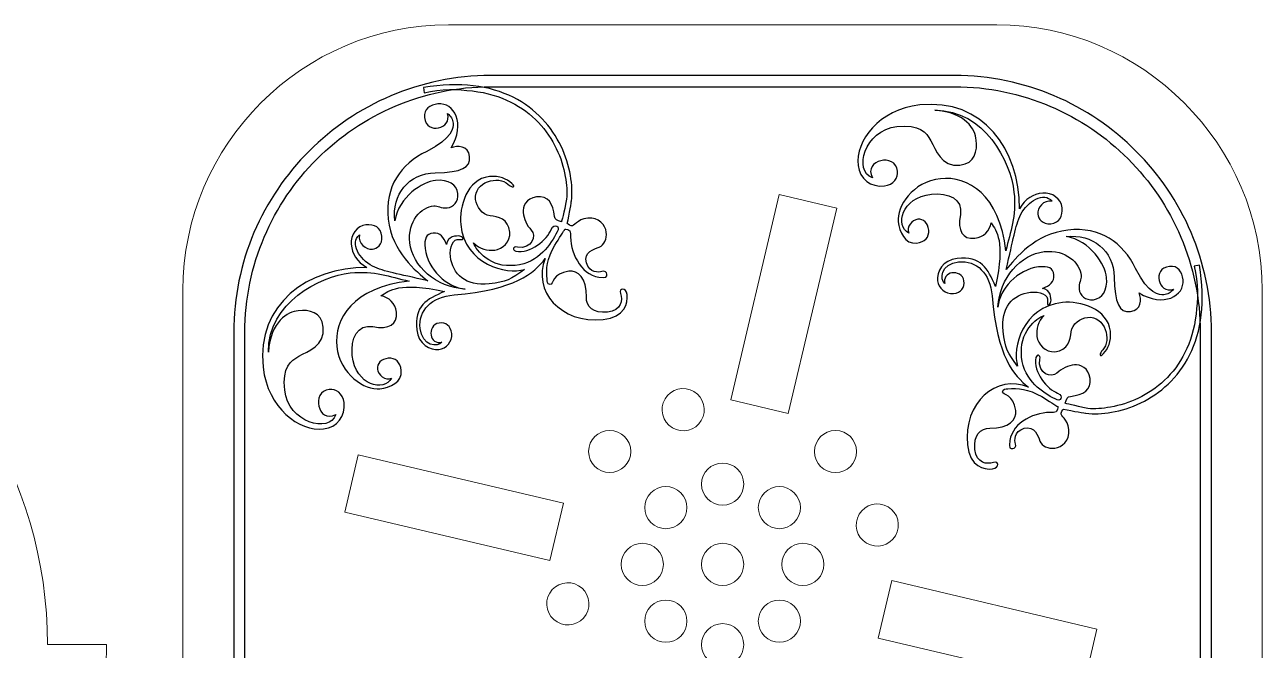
# Model space of a CAD drawing. Header units: centimetres. Extents: x -68 to 56, y -15 to 83.
# Drawn here: x 9.97 to 15.84, y -4.58 to -1.61 of the extents above; entities that cross this region are included whole.
import ezdxf

# ---------------------------------------------------------------- set-up
doc = ezdxf.new("R2010")
doc.units = ezdxf.units.CM
doc.header["$MEASUREMENT"] = 0
doc.layers.add('Layer 1', color=7, linetype='Continuous')

msp = doc.modelspace()

# ---------------------------------------------------------------- linework, layer by layer
at = {"layer": 'Layer 1', "color": 20, "lineweight": 20}
for centre in [(13.81897, -3.6384), (13.28349, -4.17352), (13.66434, -4.17352)]:
    msp.add_ellipse(centre, major_axis=(0, 0.1), ratio=1, dxfattribs=at)
at = {"layer": 'Layer 1', "color": 250, "lineweight": 20}
for points, knots in [([(10.72425, -5.47352), (10.72425, -6.16523), (11.29178, -6.73276), (11.98349, -6.73276), (11.98349, -6.73276), (11.98349, -6.73276), (14.58349, -6.73276), (14.58349, -6.73276), (14.58349, -6.73276), (15.2752, -6.73276), (15.84273, -6.16523), (15.84273, -5.47352), (15.84273, -5.47352), (15.84273, -5.47352), (15.84273, -2.87352), (15.84273, -2.87352), (15.84273, -2.87352), (15.84273, -2.18181), (15.2752, -1.61428), (14.58349, -1.61428), (14.58349, -1.61428), (14.58349, -1.61428), (11.98349, -1.61428), (11.98349, -1.61428), (11.98349, -1.61428), (11.29178, -1.61428), (10.72425, -2.18181), (10.72425, -2.87352), (10.72425, -2.87352), (10.72425, -2.87352), (10.72425, -5.47352), (10.72425, -5.47352)], [0, 0, 0, 0, 0.1111111, 0.1111111, 0.1111111, 0.1111111, 0.2222222, 0.2222222, 0.2222222, 0.2222222, 0.3333333, 0.3333333, 0.3333333, 0.3333333, 0.4444444, 0.4444444, 0.4444444, 0.4444444, 0.5555556, 0.5555556, 0.5555556, 0.5555556, 0.6666667, 0.6666667, 0.6666667, 0.6666667, 0.7777778, 0.7777778, 0.7777778, 0.7777778, 1, 1, 1, 1]), ([(5.98097, -4.55359), (5.98097, -4.55359), (5.70097, -4.55359), (5.70097, -4.55359), (5.70097, -4.55359), (5.70097, -4.17873), (5.78948, -3.82453), (5.94673, -3.51077), (5.94673, -3.51077), (5.94673, -3.51077), (6.1972, -3.63606), (6.1972, -3.63606), (6.1972, -3.63606), (6.5339, -2.96423), (7.22885, -2.50306), (8.0315, -2.50306), (8.0315, -2.50306), (8.0315, -2.50306), (8.0315, -2.22306), (8.0315, -2.22306), (8.0315, -2.22306), (8.40636, -2.22306), (8.76056, -2.31157), (9.07432, -2.46882), (9.07432, -2.46882), (9.07432, -2.46882), (8.94903, -2.71929), (8.94903, -2.71929), (8.94903, -2.71929), (9.62086, -3.05599), (10.08203, -3.75094), (10.08203, -4.55359), (10.08203, -4.55359), (10.08203, -4.55359), (10.36203, -4.55359), (10.36203, -4.55359), (10.36203, -4.55359), (10.36203, -4.92844), (10.27352, -5.28265), (10.11627, -5.59641), (10.11627, -5.59641), (10.11627, -5.59641), (9.8658, -5.47112), (9.8658, -5.47112), (9.8658, -5.47112), (9.5291, -6.14295), (8.83415, -6.60412), (8.0315, -6.60412), (8.0315, -6.60412), (8.0315, -6.60412), (8.0315, -6.88412), (8.0315, -6.88412), (8.0315, -6.88412), (7.65665, -6.88412), (7.30244, -6.79561), (6.98868, -6.63836), (6.98868, -6.63836), (6.98868, -6.63836), (7.11397, -6.38789), (7.11397, -6.38789), (7.11397, -6.38789), (6.44214, -6.05119), (5.98097, -5.35624), (5.98097, -4.55359)], [0, 0, 0, 0, 0.0588235, 0.0588235, 0.0588235, 0.0588235, 0.1176471, 0.1176471, 0.1176471, 0.1176471, 0.1764706, 0.1764706, 0.1764706, 0.1764706, 0.2352941, 0.2352941, 0.2352941, 0.2352941, 0.2941176, 0.2941176, 0.2941176, 0.2941176, 0.3529412, 0.3529412, 0.3529412, 0.3529412, 0.4117647, 0.4117647, 0.4117647, 0.4117647, 0.4705882, 0.4705882, 0.4705882, 0.4705882, 0.5294118, 0.5294118, 0.5294118, 0.5294118, 0.5882353, 0.5882353, 0.5882353, 0.5882353, 0.6470588, 0.6470588, 0.6470588, 0.6470588, 0.7058824, 0.7058824, 0.7058824, 0.7058824, 0.7647059, 0.7647059, 0.7647059, 0.7647059, 0.8235294, 0.8235294, 0.8235294, 0.8235294, 0.8823529, 0.8823529, 0.8823529, 0.8823529, 1, 1, 1, 1])]:
    msp.add_open_spline(points, degree=3, knots=knots, dxfattribs=at)
at = {"layer": 'Layer 1', "color": 155}
for points, knots in [([(12.18318, -1.85526), (12.18318, -1.85526), (14.3838, -1.85526), (14.3838, -1.85526), (14.3838, -1.85526), (14.71875, -1.85526), (15.02325, -1.99228), (15.24399, -2.21302), (15.24399, -2.21302), (15.46473, -2.43376), (15.60175, -2.73826), (15.60175, -3.07321), (15.60175, -3.07321), (15.60175, -3.07321), (15.60175, -5.27383), (15.60175, -5.27383), (15.60175, -5.27383), (15.60175, -5.60878), (15.46473, -5.91328), (15.24399, -6.13402), (15.24399, -6.13402), (15.02325, -6.35476), (14.71875, -6.49178), (14.3838, -6.49178), (14.3838, -6.49178), (14.3838, -6.49178), (12.18318, -6.49178), (12.18318, -6.49178), (12.18318, -6.49178), (11.84823, -6.49178), (11.54373, -6.35476), (11.32299, -6.13402), (11.32299, -6.13402), (11.10225, -5.91328), (10.96523, -5.60878), (10.96523, -5.27383), (10.96523, -5.27383), (10.96523, -5.27383), (10.96523, -3.07321), (10.96523, -3.07321), (10.96523, -3.07321), (10.96523, -2.73826), (11.10225, -2.43376), (11.32299, -2.21302), (11.32299, -2.21302), (11.54373, -1.99228), (11.84823, -1.85526), (12.18318, -1.85526)], [0, 0, 0, 0, 0.0769231, 0.0769231, 0.0769231, 0.0769231, 0.1538462, 0.1538462, 0.1538462, 0.1538462, 0.2307692, 0.2307692, 0.2307692, 0.2307692, 0.3076923, 0.3076923, 0.3076923, 0.3076923, 0.3846154, 0.3846154, 0.3846154, 0.3846154, 0.4615385, 0.4615385, 0.4615385, 0.4615385, 0.5384615, 0.5384615, 0.5384615, 0.5384615, 0.6153846, 0.6153846, 0.6153846, 0.6153846, 0.6923077, 0.6923077, 0.6923077, 0.6923077, 0.7692308, 0.7692308, 0.7692308, 0.7692308, 0.8461538, 0.8461538, 0.8461538, 0.8461538, 1, 1, 1, 1]), ([(14.3838, -1.90818), (14.3838, -1.90818), (12.18318, -1.90818), (12.18318, -1.90818), (12.18318, -1.90818), (11.86282, -1.90818), (11.57156, -2.03925), (11.36039, -2.25042), (11.36039, -2.25042), (11.14922, -2.46159), (11.01815, -2.75285), (11.01815, -3.07321), (11.01815, -3.07321), (11.01815, -3.07321), (11.01815, -5.27383), (11.01815, -5.27383), (11.01815, -5.27383), (11.01815, -5.59419), (11.14922, -5.88545), (11.36039, -6.09662), (11.36039, -6.09662), (11.57156, -6.30779), (11.86282, -6.43886), (12.18318, -6.43886), (12.18318, -6.43886), (12.18318, -6.43886), (14.3838, -6.43886), (14.3838, -6.43886), (14.3838, -6.43886), (14.70416, -6.43886), (14.99542, -6.30779), (15.20659, -6.09662), (15.20659, -6.09662), (15.41776, -5.88545), (15.54883, -5.59419), (15.54883, -5.27383), (15.54883, -5.27383), (15.54883, -5.27383), (15.54883, -3.07321), (15.54883, -3.07321), (15.54883, -3.07321), (15.54883, -2.75285), (15.41776, -2.46159), (15.20659, -2.25042), (15.20659, -2.25042), (14.99542, -2.03925), (14.70416, -1.90818), (14.3838, -1.90818)], [0, 0, 0, 0, 0.0769231, 0.0769231, 0.0769231, 0.0769231, 0.1538462, 0.1538462, 0.1538462, 0.1538462, 0.2307692, 0.2307692, 0.2307692, 0.2307692, 0.3076923, 0.3076923, 0.3076923, 0.3076923, 0.3846154, 0.3846154, 0.3846154, 0.3846154, 0.4615385, 0.4615385, 0.4615385, 0.4615385, 0.5384615, 0.5384615, 0.5384615, 0.5384615, 0.6153846, 0.6153846, 0.6153846, 0.6153846, 0.6923077, 0.6923077, 0.6923077, 0.6923077, 0.7692308, 0.7692308, 0.7692308, 0.7692308, 0.8461538, 0.8461538, 0.8461538, 0.8461538, 1, 1, 1, 1]), ([(12.54385, -2.44191), (12.54802, -2.406), (12.54447, -2.37519), (12.53733, -2.33354), (12.53733, -2.33354), (12.52244, -2.24664), (12.48178, -2.15333), (12.41024, -2.07777), (12.41024, -2.07777), (12.3387, -2.0022), (12.23611, -1.94431), (12.09729, -1.92821), (12.09729, -1.92821), (12.02985, -1.92039), (11.94885, -1.91615), (11.86872, -1.93699), (11.86872, -1.93699), (11.86872, -1.93699), (11.86452, -1.91237), (11.86452, -1.91237), (11.86452, -1.91237), (11.95211, -1.89736), (12.03045, -1.8953), (12.10012, -1.90338), (12.10012, -1.90338), (12.24545, -1.92024), (12.35308, -1.9811), (12.42832, -2.06057), (12.42832, -2.06057), (12.50357, -2.14005), (12.54632, -2.23809), (12.56196, -2.32935), (12.56196, -2.32935), (12.5695, -2.37337), (12.57091, -2.41207), (12.56648, -2.45023), (12.56648, -2.45023), (12.56648, -2.45023), (12.55757, -2.5128), (12.54662, -2.55615), (12.54662, -2.55615), (12.54662, -2.55615), (12.5523, -2.5641), (12.56605, -2.56851), (12.56605, -2.56851), (12.57983, -2.57305), (12.59157, -2.53679), (12.64404, -2.53106), (12.64404, -2.53106), (12.6965, -2.52538), (12.72859, -2.56542), (12.73212, -2.59755), (12.73212, -2.59755), (12.73561, -2.62976), (12.72307, -2.65893), (12.6988, -2.66872), (12.6988, -2.66872), (12.67454, -2.67861), (12.62405, -2.69135), (12.63804, -2.74285), (12.63804, -2.74285), (12.65213, -2.79442), (12.69732, -2.78841), (12.71134, -2.78434), (12.71134, -2.78434), (12.72541, -2.78045), (12.73335, -2.78691), (12.7345, -2.79754), (12.7345, -2.79754), (12.73566, -2.8083), (12.73418, -2.817), (12.69617, -2.81134), (12.69617, -2.81134), (12.60889, -2.79866), (12.5573, -2.68776), (12.56277, -2.60501), (12.56277, -2.60501), (12.56448, -2.5798), (12.53516, -2.58398), (12.53516, -2.58395), (12.53516, -2.58395), (12.5322, -2.59027), (12.50724, -2.62693), (12.48794, -2.66026), (12.48794, -2.66026), (12.4507, -2.72482), (12.44588, -2.77283), (12.45112, -2.82108), (12.45112, -2.82108), (12.45228, -2.83179), (12.4488, -2.84428), (12.4659, -2.84602), (12.4659, -2.84602), (12.47984, -2.84746), (12.47689, -2.79184), (12.55439, -2.78332), (12.55439, -2.78332), (12.59614, -2.77878), (12.64009, -2.81343), (12.63764, -2.90581), (12.63764, -2.90581), (12.63651, -2.95058), (12.67156, -2.98428), (12.73827, -2.97692), (12.73827, -2.97692), (12.80509, -2.96966), (12.81038, -2.91847), (12.79998, -2.88939), (12.79998, -2.88939), (12.7896, -2.86035), (12.82707, -2.86114), (12.83057, -2.89329), (12.83057, -2.89329), (12.83506, -2.93464), (12.8217, -3.00046), (12.71674, -3.01185), (12.71674, -3.01185), (12.51619, -3.03364), (12.37915, -2.87479), (12.44285, -2.72303), (12.44285, -2.72303), (12.38709, -2.79333), (12.30233, -2.87031), (12.01039, -2.89549), (12.01039, -2.89549), (11.90277, -2.90477), (11.83985, -2.96959), (11.84904, -3.05418), (11.84904, -3.05418), (11.85823, -3.13884), (11.93373, -3.14518), (11.95153, -3.12028), (11.95153, -3.12028), (11.92701, -3.12776), (11.90323, -3.10861), (11.90076, -3.08594), (11.90076, -3.08594), (11.8983, -3.06332), (11.90817, -3.03215), (11.93917, -3.02869), (11.93917, -3.02869), (11.97016, -3.02534), (11.99477, -3.04078), (11.99892, -3.07893), (11.99892, -3.07893), (12.00305, -3.11707), (11.97291, -3.15055), (11.93834, -3.1543), (11.93834, -3.1543), (11.89698, -3.15877), (11.84037, -3.12992), (11.83288, -3.06077), (11.83288, -3.06077), (11.82068, -2.94869), (11.87972, -2.91454), (11.96526, -2.87988), (11.96526, -2.87988), (11.74878, -2.83098), (11.70299, -2.87584), (11.66332, -2.8994), (11.66332, -2.8994), (11.70026, -2.90625), (11.73237, -2.93537), (11.7369, -2.97709), (11.7369, -2.97709), (11.74338, -3.03672), (11.70123, -3.05947), (11.62494, -3.04593), (11.62494, -3.04593), (11.5513, -3.03296), (11.51868, -3.1008), (11.52764, -3.18322), (11.52764, -3.18322), (11.54305, -3.32516), (11.67859, -3.3586), (11.71292, -3.28976), (11.71292, -3.28976), (11.68336, -3.30625), (11.64967, -3.27374), (11.64682, -3.24744), (11.64682, -3.24744), (11.644, -3.22123), (11.66455, -3.19973), (11.69794, -3.19605), (11.69794, -3.19605), (11.73133, -3.19246), (11.75539, -3.21401), (11.75966, -3.25332), (11.75966, -3.25332), (11.76575, -3.30934), (11.70528, -3.33591), (11.65879, -3.3409), (11.65879, -3.3409), (11.58723, -3.34862), (11.46855, -3.27232), (11.45423, -3.14047), (11.45423, -3.14047), (11.44019, -3.01109), (11.53044, -2.85896), (11.79695, -2.83002), (11.79695, -2.83002), (11.70064, -2.80968), (11.63754, -2.77864), (11.51767, -2.79156), (11.51767, -2.79156), (11.3745, -2.80708), (11.12751, -2.93175), (11.12953, -3.16671), (11.12953, -3.16671), (11.14061, -3.01891), (11.22097, -2.97584), (11.27105, -2.97036), (11.27105, -2.97036), (11.32233, -2.9648), (11.38203, -2.97584), (11.38987, -3.04794), (11.38987, -3.04794), (11.39978, -3.13916), (11.31529, -3.16109), (11.2745, -3.18534), (11.2745, -3.18534), (11.23373, -3.20968), (11.19512, -3.23746), (11.20694, -3.34654), (11.20694, -3.34654), (11.22377, -3.50142), (11.41953, -3.55404), (11.44944, -3.46316), (11.44944, -3.46316), (11.36398, -3.50803), (11.33076, -3.35304), (11.41837, -3.34347), (11.41837, -3.34347), (11.44878, -3.34018), (11.48368, -3.36171), (11.48855, -3.40642), (11.48855, -3.40642), (11.49546, -3.47022), (11.45607, -3.52397), (11.39168, -3.53094), (11.39168, -3.53094), (11.27601, -3.54354), (11.12594, -3.43382), (11.1047, -3.23815), (11.1047, -3.23815), (11.07217, -2.93874), (11.3157, -2.76479), (11.59688, -2.76543), (11.59688, -2.76543), (11.54821, -2.73937), (11.527, -2.69951), (11.5222, -2.65534), (11.5222, -2.65534), (11.51741, -2.61122), (11.55129, -2.56778), (11.59183, -2.56329), (11.59183, -2.56329), (11.63238, -2.55891), (11.6632, -2.57612), (11.6676, -2.61664), (11.6676, -2.61664), (11.672, -2.65715), (11.64392, -2.67659), (11.62305, -2.67875), (11.62305, -2.67875), (11.59264, -2.68206), (11.5532, -2.65199), (11.56145, -2.61126), (11.56145, -2.61126), (11.51306, -2.64906), (11.56337, -2.72881), (11.62267, -2.75845), (11.62267, -2.75845), (11.682, -2.78817), (11.74043, -2.79279), (11.88556, -2.82944), (11.88556, -2.82944), (11.83181, -2.78458), (11.71501, -2.6924), (11.69812, -2.53671), (11.69812, -2.53671), (11.68121, -2.38107), (11.75659, -2.27518), (11.88033, -2.21466), (11.88033, -2.21466), (12.00408, -2.15417), (12.00738, -2.10142), (12.00525, -2.08166), (12.00525, -2.08166), (12.00313, -2.06201), (11.99619, -2.04835), (11.97851, -2.03569), (11.97851, -2.03569), (12.00245, -2.10892), (11.8792, -2.13761), (11.8702, -2.05468), (11.8702, -2.05468), (11.86573, -2.01355), (11.89619, -1.99397), (11.93375, -1.98991), (11.93375, -1.98991), (12.01041, -1.98155), (12.06659, -2.0831), (11.99621, -2.19843), (11.99621, -2.19843), (12.02487, -2.1845), (12.07823, -2.1872), (12.08391, -2.23958), (12.08391, -2.23958), (12.08963, -2.29208), (12.04734, -2.31365), (11.92093, -2.31641), (11.92093, -2.31641), (11.79457, -2.31927), (11.71485, -2.41844), (11.72857, -2.54484), (11.72857, -2.54484), (11.74846, -2.42807), (11.86164, -2.35907), (11.92242, -2.35248), (11.92242, -2.35248), (11.98327, -2.34587), (12.02371, -2.37411), (12.02814, -2.41457), (12.02814, -2.41457), (12.03254, -2.45511), (12.00744, -2.47956), (11.97762, -2.48279), (11.97762, -2.48279), (11.94783, -2.48601), (11.93287, -2.47081), (11.91379, -2.47287), (11.91379, -2.47287), (11.85457, -2.4793), (11.78875, -2.5436), (11.80024, -2.64926), (11.80024, -2.64926), (11.812, -2.75753), (11.92538, -2.86082), (12.06289, -2.86808), (12.06289, -2.86808), (11.97842, -2.86053), (11.88397, -2.77601), (11.87301, -2.67513), (11.87301, -2.67513), (11.86782, -2.62747), (11.87757, -2.60591), (11.91096, -2.60222), (11.91096, -2.60222), (11.94436, -2.59865), (11.96005, -2.62107), (11.9748, -2.65684), (11.9748, -2.65684), (11.97769, -2.61671), (12.02327, -2.6143), (12.03675, -2.61633), (12.03675, -2.61633), (12.05026, -2.61847), (12.06571, -2.63854), (12.03488, -2.63222), (12.03488, -2.63222), (12.00401, -2.62595), (11.98831, -2.66998), (11.99293, -2.71281), (11.99293, -2.71281), (12.00218, -2.79784), (12.06597, -2.85575), (12.17727, -2.84361), (12.17727, -2.84361), (12.25596, -2.83506), (12.28223, -2.82134), (12.34354, -2.77486), (12.34354, -2.77486), (12.2574, -2.80001), (12.06238, -2.75226), (12.04169, -2.5615), (12.04169, -2.5615), (12.03275, -2.47924), (12.07137, -2.34604), (12.17746, -2.33439), (12.17746, -2.33439), (12.22755, -2.32895), (12.25957, -2.34613), (12.28348, -2.36635), (12.28348, -2.36635), (12.30745, -2.3867), (12.28344, -2.38814), (12.26586, -2.37068), (12.26586, -2.37068), (12.22215, -2.32741), (12.10285, -2.35844), (12.11202, -2.44288), (12.11202, -2.44288), (12.11567, -2.47626), (12.14285, -2.5156), (12.18071, -2.51983), (12.18071, -2.51983), (12.21859, -2.52421), (12.26797, -2.53455), (12.27482, -2.59772), (12.27482, -2.59772), (12.27976, -2.64305), (12.2378, -2.67898), (12.20323, -2.68274), (12.20323, -2.68274), (12.16866, -2.68646), (12.13184, -2.68088), (12.10293, -2.64776), (12.10293, -2.64776), (12.11564, -2.6874), (12.18118, -2.76846), (12.3004, -2.75539), (12.3004, -2.75539), (12.41503, -2.74298), (12.4687, -2.6547), (12.49906, -2.59627), (12.49906, -2.59627), (12.50708, -2.58095), (12.50497, -2.57281), (12.49743, -2.56989), (12.49743, -2.56989), (12.4899, -2.56713), (12.47785, -2.56729), (12.47129, -2.58483), (12.47129, -2.58483), (12.45387, -2.63177), (12.37066, -2.70243), (12.30269, -2.68759), (12.30269, -2.68759), (12.28413, -2.68357), (12.28938, -2.66496), (12.31027, -2.66866), (12.31027, -2.66866), (12.38136, -2.68146), (12.40061, -2.61271), (12.37634, -2.5879), (12.37634, -2.5879), (12.35598, -2.5672), (12.34031, -2.53394), (12.33717, -2.50528), (12.33717, -2.50528), (12.33429, -2.47867), (12.35101, -2.4363), (12.40149, -2.43074), (12.40149, -2.43074), (12.45674, -2.42478), (12.47955, -2.46086), (12.48643, -2.52406), (12.48643, -2.52406), (12.48787, -2.53722), (12.4983, -2.54457), (12.51922, -2.54832), (12.51922, -2.54832), (12.51922, -2.54832), (12.53138, -2.50481), (12.54385, -2.44191)], [0, 0, 0, 0, 0.0086957, 0.0086957, 0.0086957, 0.0086957, 0.0173913, 0.0173913, 0.0173913, 0.0173913, 0.026087, 0.026087, 0.026087, 0.026087, 0.0347826, 0.0347826, 0.0347826, 0.0347826, 0.0434783, 0.0434783, 0.0434783, 0.0434783, 0.0521739, 0.0521739, 0.0521739, 0.0521739, 0.0608696, 0.0608696, 0.0608696, 0.0608696, 0.0695652, 0.0695652, 0.0695652, 0.0695652, 0.0782609, 0.0782609, 0.0782609, 0.0782609, 0.0869565, 0.0869565, 0.0869565, 0.0869565, 0.0956522, 0.0956522, 0.0956522, 0.0956522, 0.1043478, 0.1043478, 0.1043478, 0.1043478, 0.1130435, 0.1130435, 0.1130435, 0.1130435, 0.1217391, 0.1217391, 0.1217391, 0.1217391, 0.1304348, 0.1304348, 0.1304348, 0.1304348, 0.1391304, 0.1391304, 0.1391304, 0.1391304, 0.1478261, 0.1478261, 0.1478261, 0.1478261, 0.1565217, 0.1565217, 0.1565217, 0.1565217, 0.1652174, 0.1652174, 0.1652174, 0.1652174, 0.173913, 0.173913, 0.173913, 0.173913, 0.1826087, 0.1826087, 0.1826087, 0.1826087, 0.1913043, 0.1913043, 0.1913043, 0.1913043, 0.2, 0.2, 0.2, 0.2, 0.2086957, 0.2086957, 0.2086957, 0.2086957, 0.2173913, 0.2173913, 0.2173913, 0.2173913, 0.226087, 0.226087, 0.226087, 0.226087, 0.2347826, 0.2347826, 0.2347826, 0.2347826, 0.2434783, 0.2434783, 0.2434783, 0.2434783, 0.2521739, 0.2521739, 0.2521739, 0.2521739, 0.2608696, 0.2608696, 0.2608696, 0.2608696, 0.2695652, 0.2695652, 0.2695652, 0.2695652, 0.2782609, 0.2782609, 0.2782609, 0.2782609, 0.2869565, 0.2869565, 0.2869565, 0.2869565, 0.2956522, 0.2956522, 0.2956522, 0.2956522, 0.3043478, 0.3043478, 0.3043478, 0.3043478, 0.3130435, 0.3130435, 0.3130435, 0.3130435, 0.3217391, 0.3217391, 0.3217391, 0.3217391, 0.3304348, 0.3304348, 0.3304348, 0.3304348, 0.3391304, 0.3391304, 0.3391304, 0.3391304, 0.3478261, 0.3478261, 0.3478261, 0.3478261, 0.3565217, 0.3565217, 0.3565217, 0.3565217, 0.3652174, 0.3652174, 0.3652174, 0.3652174, 0.373913, 0.373913, 0.373913, 0.373913, 0.3826087, 0.3826087, 0.3826087, 0.3826087, 0.3913043, 0.3913043, 0.3913043, 0.3913043, 0.4, 0.4, 0.4, 0.4, 0.4086957, 0.4086957, 0.4086957, 0.4086957, 0.4173913, 0.4173913, 0.4173913, 0.4173913, 0.426087, 0.426087, 0.426087, 0.426087, 0.4347826, 0.4347826, 0.4347826, 0.4347826, 0.4434783, 0.4434783, 0.4434783, 0.4434783, 0.4521739, 0.4521739, 0.4521739, 0.4521739, 0.4608696, 0.4608696, 0.4608696, 0.4608696, 0.4695652, 0.4695652, 0.4695652, 0.4695652, 0.4782609, 0.4782609, 0.4782609, 0.4782609, 0.4869565, 0.4869565, 0.4869565, 0.4869565, 0.4956522, 0.4956522, 0.4956522, 0.4956522, 0.5043478, 0.5043478, 0.5043478, 0.5043478, 0.5130435, 0.5130435, 0.5130435, 0.5130435, 0.5217391, 0.5217391, 0.5217391, 0.5217391, 0.5304348, 0.5304348, 0.5304348, 0.5304348, 0.5391304, 0.5391304, 0.5391304, 0.5391304, 0.5478261, 0.5478261, 0.5478261, 0.5478261, 0.5565217, 0.5565217, 0.5565217, 0.5565217, 0.5652174, 0.5652174, 0.5652174, 0.5652174, 0.573913, 0.573913, 0.573913, 0.573913, 0.5826087, 0.5826087, 0.5826087, 0.5826087, 0.5913043, 0.5913043, 0.5913043, 0.5913043, 0.6, 0.6, 0.6, 0.6, 0.6086957, 0.6086957, 0.6086957, 0.6086957, 0.6173913, 0.6173913, 0.6173913, 0.6173913, 0.626087, 0.626087, 0.626087, 0.626087, 0.6347826, 0.6347826, 0.6347826, 0.6347826, 0.6434783, 0.6434783, 0.6434783, 0.6434783, 0.6521739, 0.6521739, 0.6521739, 0.6521739, 0.6608696, 0.6608696, 0.6608696, 0.6608696, 0.6695652, 0.6695652, 0.6695652, 0.6695652, 0.6782609, 0.6782609, 0.6782609, 0.6782609, 0.6869565, 0.6869565, 0.6869565, 0.6869565, 0.6956522, 0.6956522, 0.6956522, 0.6956522, 0.7043478, 0.7043478, 0.7043478, 0.7043478, 0.7130435, 0.7130435, 0.7130435, 0.7130435, 0.7217391, 0.7217391, 0.7217391, 0.7217391, 0.7304348, 0.7304348, 0.7304348, 0.7304348, 0.7391304, 0.7391304, 0.7391304, 0.7391304, 0.7478261, 0.7478261, 0.7478261, 0.7478261, 0.7565217, 0.7565217, 0.7565217, 0.7565217, 0.7652174, 0.7652174, 0.7652174, 0.7652174, 0.773913, 0.773913, 0.773913, 0.773913, 0.7826087, 0.7826087, 0.7826087, 0.7826087, 0.7913043, 0.7913043, 0.7913043, 0.7913043, 0.8, 0.8, 0.8, 0.8, 0.8086957, 0.8086957, 0.8086957, 0.8086957, 0.8173913, 0.8173913, 0.8173913, 0.8173913, 0.826087, 0.826087, 0.826087, 0.826087, 0.8347826, 0.8347826, 0.8347826, 0.8347826, 0.8434783, 0.8434783, 0.8434783, 0.8434783, 0.8521739, 0.8521739, 0.8521739, 0.8521739, 0.8608696, 0.8608696, 0.8608696, 0.8608696, 0.8695652, 0.8695652, 0.8695652, 0.8695652, 0.8782609, 0.8782609, 0.8782609, 0.8782609, 0.8869565, 0.8869565, 0.8869565, 0.8869565, 0.8956522, 0.8956522, 0.8956522, 0.8956522, 0.9043478, 0.9043478, 0.9043478, 0.9043478, 0.9130435, 0.9130435, 0.9130435, 0.9130435, 0.9217391, 0.9217391, 0.9217391, 0.9217391, 0.9304348, 0.9304348, 0.9304348, 0.9304348, 0.9391304, 0.9391304, 0.9391304, 0.9391304, 0.9478261, 0.9478261, 0.9478261, 0.9478261, 0.9565217, 0.9565217, 0.9565217, 0.9565217, 0.9652174, 0.9652174, 0.9652174, 0.9652174, 0.973913, 0.973913, 0.973913, 0.973913, 0.9826087, 0.9826087, 0.9826087, 0.9826087, 1, 1, 1, 1]), ([(15.0151, -3.43388), (15.05101, -3.43805), (15.08182, -3.4345), (15.12347, -3.42736), (15.12347, -3.42736), (15.21037, -3.41247), (15.30368, -3.37181), (15.37924, -3.30027), (15.37924, -3.30027), (15.45481, -3.22873), (15.5127, -3.12614), (15.5288, -2.98732), (15.5288, -2.98732), (15.53662, -2.91988), (15.54086, -2.83888), (15.52002, -2.75875), (15.52002, -2.75875), (15.52002, -2.75875), (15.54464, -2.75455), (15.54464, -2.75455), (15.54464, -2.75455), (15.55965, -2.84214), (15.56171, -2.92048), (15.55363, -2.99015), (15.55363, -2.99015), (15.53677, -3.13548), (15.47591, -3.24311), (15.39644, -3.31835), (15.39644, -3.31835), (15.31696, -3.3936), (15.21892, -3.43635), (15.12766, -3.45199), (15.12766, -3.45199), (15.08364, -3.45953), (15.04494, -3.46094), (15.00678, -3.45651), (15.00678, -3.45651), (15.00678, -3.45651), (14.94421, -3.4476), (14.90086, -3.43665), (14.90086, -3.43665), (14.90086, -3.43665), (14.89291, -3.44233), (14.8885, -3.45608), (14.8885, -3.45608), (14.88396, -3.46986), (14.92022, -3.4816), (14.92595, -3.53407), (14.92595, -3.53407), (14.93163, -3.58653), (14.89159, -3.61862), (14.85946, -3.62215), (14.85946, -3.62215), (14.82725, -3.62564), (14.79808, -3.6131), (14.78829, -3.58883), (14.78829, -3.58883), (14.7784, -3.56457), (14.76566, -3.51408), (14.71416, -3.52807), (14.71416, -3.52807), (14.66259, -3.54216), (14.6686, -3.58735), (14.67267, -3.60137), (14.67267, -3.60137), (14.67656, -3.61544), (14.6701, -3.62338), (14.65947, -3.62453), (14.65947, -3.62453), (14.64871, -3.62569), (14.64001, -3.62421), (14.64567, -3.5862), (14.64567, -3.5862), (14.65835, -3.49892), (14.76925, -3.44733), (14.852, -3.4528), (14.852, -3.4528), (14.87721, -3.45451), (14.87303, -3.42519), (14.87306, -3.42519), (14.87306, -3.42519), (14.86674, -3.42223), (14.83008, -3.39727), (14.79675, -3.37797), (14.79675, -3.37797), (14.73219, -3.34073), (14.68418, -3.33591), (14.63593, -3.34115), (14.63593, -3.34115), (14.62522, -3.34231), (14.61273, -3.33883), (14.61099, -3.35593), (14.61099, -3.35593), (14.60955, -3.36987), (14.66517, -3.36692), (14.67369, -3.44442), (14.67369, -3.44442), (14.67823, -3.48617), (14.64358, -3.53012), (14.5512, -3.52767), (14.5512, -3.52767), (14.50643, -3.52654), (14.47273, -3.56159), (14.48009, -3.6283), (14.48009, -3.6283), (14.48735, -3.69512), (14.53854, -3.70041), (14.56762, -3.69001), (14.56762, -3.69001), (14.59666, -3.67963), (14.59587, -3.7171), (14.56372, -3.7206), (14.56372, -3.7206), (14.52237, -3.72509), (14.45655, -3.71173), (14.44516, -3.60677), (14.44516, -3.60677), (14.42337, -3.40622), (14.58222, -3.26918), (14.73398, -3.33288), (14.73398, -3.33288), (14.66368, -3.27712), (14.5867, -3.19236), (14.56152, -2.90042), (14.56152, -2.90042), (14.55224, -2.7928), (14.48742, -2.72988), (14.40283, -2.73907), (14.40283, -2.73907), (14.31817, -2.74826), (14.31183, -2.82376), (14.33673, -2.84156), (14.33673, -2.84156), (14.32925, -2.81704), (14.3484, -2.79326), (14.37107, -2.79079), (14.37107, -2.79079), (14.39369, -2.78833), (14.42486, -2.7982), (14.42832, -2.8292), (14.42832, -2.8292), (14.43167, -2.86019), (14.41623, -2.8848), (14.37808, -2.88895), (14.37808, -2.88895), (14.33994, -2.89308), (14.30646, -2.86294), (14.30271, -2.82837), (14.30271, -2.82837), (14.29824, -2.78701), (14.32709, -2.7304), (14.39624, -2.72291), (14.39624, -2.72291), (14.50832, -2.71071), (14.54247, -2.76975), (14.57713, -2.85529), (14.57713, -2.85529), (14.62603, -2.63881), (14.58117, -2.59302), (14.55761, -2.55335), (14.55761, -2.55335), (14.55076, -2.59029), (14.52164, -2.6224), (14.47992, -2.62693), (14.47992, -2.62693), (14.42029, -2.63341), (14.39754, -2.59126), (14.41108, -2.51497), (14.41108, -2.51497), (14.42405, -2.44133), (14.35621, -2.40871), (14.27379, -2.41767), (14.27379, -2.41767), (14.13185, -2.43308), (14.09841, -2.56862), (14.16725, -2.60295), (14.16725, -2.60295), (14.15076, -2.57339), (14.18327, -2.5397), (14.20957, -2.53685), (14.20957, -2.53685), (14.23578, -2.53403), (14.25728, -2.55458), (14.26096, -2.58797), (14.26096, -2.58797), (14.26455, -2.62136), (14.243, -2.64542), (14.20369, -2.64969), (14.20369, -2.64969), (14.14767, -2.65578), (14.1211, -2.59531), (14.11611, -2.54882), (14.11611, -2.54882), (14.10839, -2.47726), (14.18469, -2.35858), (14.31654, -2.34426), (14.31654, -2.34426), (14.44592, -2.33022), (14.59805, -2.42047), (14.62699, -2.68698), (14.62699, -2.68698), (14.64733, -2.59067), (14.67837, -2.52757), (14.66545, -2.4077), (14.66545, -2.4077), (14.64993, -2.26453), (14.52526, -2.01754), (14.2903, -2.01956), (14.2903, -2.01956), (14.4381, -2.03064), (14.48117, -2.111), (14.48665, -2.16108), (14.48665, -2.16108), (14.49221, -2.21236), (14.48117, -2.27206), (14.40907, -2.2799), (14.40907, -2.2799), (14.31785, -2.28981), (14.29592, -2.20532), (14.27167, -2.16453), (14.27167, -2.16453), (14.24733, -2.12376), (14.21955, -2.08515), (14.11047, -2.09697), (14.11047, -2.09697), (13.95559, -2.1138), (13.90297, -2.30956), (13.99385, -2.33947), (13.99385, -2.33947), (13.94898, -2.25401), (14.10397, -2.22079), (14.11354, -2.3084), (14.11354, -2.3084), (14.11683, -2.33881), (14.0953, -2.37371), (14.05059, -2.37858), (14.05059, -2.37858), (13.98679, -2.38549), (13.93304, -2.3461), (13.92607, -2.28171), (13.92607, -2.28171), (13.91347, -2.16604), (14.02319, -2.01597), (14.21886, -1.99473), (14.21886, -1.99473), (14.51827, -1.9622), (14.69222, -2.20573), (14.69158, -2.48691), (14.69158, -2.48691), (14.71764, -2.43824), (14.7575, -2.41703), (14.80167, -2.41223), (14.80167, -2.41223), (14.84579, -2.40744), (14.88923, -2.44132), (14.89372, -2.48186), (14.89372, -2.48186), (14.8981, -2.52241), (14.88089, -2.55323), (14.84037, -2.55763), (14.84037, -2.55763), (14.79986, -2.56203), (14.78042, -2.53395), (14.77826, -2.51308), (14.77826, -2.51308), (14.77495, -2.48267), (14.80502, -2.44323), (14.84575, -2.45148), (14.84575, -2.45148), (14.80795, -2.40309), (14.7282, -2.4534), (14.69856, -2.5127), (14.69856, -2.5127), (14.66884, -2.57203), (14.66422, -2.63046), (14.62757, -2.77559), (14.62757, -2.77559), (14.67243, -2.72184), (14.76461, -2.60504), (14.9203, -2.58815), (14.9203, -2.58815), (15.07594, -2.57124), (15.18183, -2.64662), (15.24235, -2.77036), (15.24235, -2.77036), (15.30284, -2.89411), (15.35559, -2.89741), (15.37535, -2.89528), (15.37535, -2.89528), (15.395, -2.89316), (15.40866, -2.88622), (15.42132, -2.86854), (15.42132, -2.86854), (15.34809, -2.89248), (15.3194, -2.76923), (15.40233, -2.76023), (15.40233, -2.76023), (15.44346, -2.75576), (15.46304, -2.78622), (15.4671, -2.82378), (15.4671, -2.82378), (15.47546, -2.90044), (15.37391, -2.95662), (15.25858, -2.88624), (15.25858, -2.88624), (15.27251, -2.9149), (15.26981, -2.96826), (15.21743, -2.97394), (15.21743, -2.97394), (15.16493, -2.97966), (15.14336, -2.93737), (15.1406, -2.81096), (15.1406, -2.81096), (15.13774, -2.6846), (15.03857, -2.60488), (14.91217, -2.6186), (14.91217, -2.6186), (15.02894, -2.63849), (15.09794, -2.75167), (15.10453, -2.81245), (15.10453, -2.81245), (15.11114, -2.8733), (15.0829, -2.91374), (15.04244, -2.91817), (15.04244, -2.91817), (15.0019, -2.92257), (14.97745, -2.89747), (14.97422, -2.86765), (14.97422, -2.86765), (14.971, -2.83786), (14.9862, -2.8229), (14.98414, -2.80382), (14.98414, -2.80382), (14.97771, -2.7446), (14.91341, -2.67878), (14.80775, -2.69027), (14.80775, -2.69027), (14.69948, -2.70203), (14.59619, -2.81541), (14.58893, -2.95292), (14.58893, -2.95292), (14.59648, -2.86845), (14.681, -2.774), (14.78188, -2.76304), (14.78188, -2.76304), (14.82954, -2.75785), (14.8511, -2.7676), (14.85479, -2.80099), (14.85479, -2.80099), (14.85836, -2.83439), (14.83594, -2.85008), (14.80017, -2.86483), (14.80017, -2.86483), (14.8403, -2.86772), (14.84271, -2.9133), (14.84068, -2.92678), (14.84068, -2.92678), (14.83854, -2.94029), (14.81847, -2.95574), (14.82479, -2.92491), (14.82479, -2.92491), (14.83106, -2.89404), (14.78703, -2.87834), (14.7442, -2.88296), (14.7442, -2.88296), (14.65917, -2.89221), (14.60126, -2.956), (14.6134, -3.0673), (14.6134, -3.0673), (14.62195, -3.14599), (14.63567, -3.17226), (14.68215, -3.23357), (14.68215, -3.23357), (14.657, -3.14743), (14.70475, -2.95241), (14.89551, -2.93172), (14.89551, -2.93172), (14.97777, -2.92278), (15.11097, -2.9614), (15.12262, -3.06749), (15.12262, -3.06749), (15.12806, -3.11758), (15.11088, -3.1496), (15.09066, -3.17351), (15.09066, -3.17351), (15.07031, -3.19748), (15.06887, -3.17347), (15.08633, -3.15589), (15.08633, -3.15589), (15.1296, -3.11218), (15.09857, -2.99288), (15.01413, -3.00205), (15.01413, -3.00205), (14.98075, -3.0057), (14.94141, -3.03288), (14.93718, -3.07074), (14.93718, -3.07074), (14.9328, -3.10862), (14.92246, -3.158), (14.85929, -3.16485), (14.85929, -3.16485), (14.81396, -3.16979), (14.77803, -3.12783), (14.77427, -3.09326), (14.77427, -3.09326), (14.77055, -3.05869), (14.77613, -3.02187), (14.80925, -2.99296), (14.80925, -2.99296), (14.76961, -3.00567), (14.68855, -3.07121), (14.70162, -3.19043), (14.70162, -3.19043), (14.71403, -3.30506), (14.80231, -3.35873), (14.86074, -3.38909), (14.86074, -3.38909), (14.87606, -3.39711), (14.8842, -3.395), (14.88712, -3.38746), (14.88712, -3.38746), (14.88988, -3.37993), (14.88972, -3.36788), (14.87218, -3.36132), (14.87218, -3.36132), (14.82524, -3.3439), (14.75458, -3.26069), (14.76942, -3.19272), (14.76942, -3.19272), (14.77344, -3.17416), (14.79205, -3.17941), (14.78835, -3.2003), (14.78835, -3.2003), (14.77555, -3.27139), (14.8443, -3.29064), (14.86911, -3.26637), (14.86911, -3.26637), (14.88981, -3.24601), (14.92307, -3.23034), (14.95173, -3.2272), (14.95173, -3.2272), (14.97834, -3.22432), (15.02071, -3.24104), (15.02627, -3.29152), (15.02627, -3.29152), (15.03223, -3.34677), (14.99615, -3.36958), (14.93295, -3.37646), (14.93295, -3.37646), (14.91979, -3.3779), (14.91244, -3.38833), (14.90869, -3.40925), (14.90869, -3.40925), (14.90869, -3.40925), (14.9522, -3.42141), (15.0151, -3.43388)], [0, 0, 0, 0, 0.0086957, 0.0086957, 0.0086957, 0.0086957, 0.0173913, 0.0173913, 0.0173913, 0.0173913, 0.026087, 0.026087, 0.026087, 0.026087, 0.0347826, 0.0347826, 0.0347826, 0.0347826, 0.0434783, 0.0434783, 0.0434783, 0.0434783, 0.0521739, 0.0521739, 0.0521739, 0.0521739, 0.0608696, 0.0608696, 0.0608696, 0.0608696, 0.0695652, 0.0695652, 0.0695652, 0.0695652, 0.0782609, 0.0782609, 0.0782609, 0.0782609, 0.0869565, 0.0869565, 0.0869565, 0.0869565, 0.0956522, 0.0956522, 0.0956522, 0.0956522, 0.1043478, 0.1043478, 0.1043478, 0.1043478, 0.1130435, 0.1130435, 0.1130435, 0.1130435, 0.1217391, 0.1217391, 0.1217391, 0.1217391, 0.1304348, 0.1304348, 0.1304348, 0.1304348, 0.1391304, 0.1391304, 0.1391304, 0.1391304, 0.1478261, 0.1478261, 0.1478261, 0.1478261, 0.1565217, 0.1565217, 0.1565217, 0.1565217, 0.1652174, 0.1652174, 0.1652174, 0.1652174, 0.173913, 0.173913, 0.173913, 0.173913, 0.1826087, 0.1826087, 0.1826087, 0.1826087, 0.1913043, 0.1913043, 0.1913043, 0.1913043, 0.2, 0.2, 0.2, 0.2, 0.2086957, 0.2086957, 0.2086957, 0.2086957, 0.2173913, 0.2173913, 0.2173913, 0.2173913, 0.226087, 0.226087, 0.226087, 0.226087, 0.2347826, 0.2347826, 0.2347826, 0.2347826, 0.2434783, 0.2434783, 0.2434783, 0.2434783, 0.2521739, 0.2521739, 0.2521739, 0.2521739, 0.2608696, 0.2608696, 0.2608696, 0.2608696, 0.2695652, 0.2695652, 0.2695652, 0.2695652, 0.2782609, 0.2782609, 0.2782609, 0.2782609, 0.2869565, 0.2869565, 0.2869565, 0.2869565, 0.2956522, 0.2956522, 0.2956522, 0.2956522, 0.3043478, 0.3043478, 0.3043478, 0.3043478, 0.3130435, 0.3130435, 0.3130435, 0.3130435, 0.3217391, 0.3217391, 0.3217391, 0.3217391, 0.3304348, 0.3304348, 0.3304348, 0.3304348, 0.3391304, 0.3391304, 0.3391304, 0.3391304, 0.3478261, 0.3478261, 0.3478261, 0.3478261, 0.3565217, 0.3565217, 0.3565217, 0.3565217, 0.3652174, 0.3652174, 0.3652174, 0.3652174, 0.373913, 0.373913, 0.373913, 0.373913, 0.3826087, 0.3826087, 0.3826087, 0.3826087, 0.3913043, 0.3913043, 0.3913043, 0.3913043, 0.4, 0.4, 0.4, 0.4, 0.4086957, 0.4086957, 0.4086957, 0.4086957, 0.4173913, 0.4173913, 0.4173913, 0.4173913, 0.426087, 0.426087, 0.426087, 0.426087, 0.4347826, 0.4347826, 0.4347826, 0.4347826, 0.4434783, 0.4434783, 0.4434783, 0.4434783, 0.4521739, 0.4521739, 0.4521739, 0.4521739, 0.4608696, 0.4608696, 0.4608696, 0.4608696, 0.4695652, 0.4695652, 0.4695652, 0.4695652, 0.4782609, 0.4782609, 0.4782609, 0.4782609, 0.4869565, 0.4869565, 0.4869565, 0.4869565, 0.4956522, 0.4956522, 0.4956522, 0.4956522, 0.5043478, 0.5043478, 0.5043478, 0.5043478, 0.5130435, 0.5130435, 0.5130435, 0.5130435, 0.5217391, 0.5217391, 0.5217391, 0.5217391, 0.5304348, 0.5304348, 0.5304348, 0.5304348, 0.5391304, 0.5391304, 0.5391304, 0.5391304, 0.5478261, 0.5478261, 0.5478261, 0.5478261, 0.5565217, 0.5565217, 0.5565217, 0.5565217, 0.5652174, 0.5652174, 0.5652174, 0.5652174, 0.573913, 0.573913, 0.573913, 0.573913, 0.5826087, 0.5826087, 0.5826087, 0.5826087, 0.5913043, 0.5913043, 0.5913043, 0.5913043, 0.6, 0.6, 0.6, 0.6, 0.6086957, 0.6086957, 0.6086957, 0.6086957, 0.6173913, 0.6173913, 0.6173913, 0.6173913, 0.626087, 0.626087, 0.626087, 0.626087, 0.6347826, 0.6347826, 0.6347826, 0.6347826, 0.6434783, 0.6434783, 0.6434783, 0.6434783, 0.6521739, 0.6521739, 0.6521739, 0.6521739, 0.6608696, 0.6608696, 0.6608696, 0.6608696, 0.6695652, 0.6695652, 0.6695652, 0.6695652, 0.6782609, 0.6782609, 0.6782609, 0.6782609, 0.6869565, 0.6869565, 0.6869565, 0.6869565, 0.6956522, 0.6956522, 0.6956522, 0.6956522, 0.7043478, 0.7043478, 0.7043478, 0.7043478, 0.7130435, 0.7130435, 0.7130435, 0.7130435, 0.7217391, 0.7217391, 0.7217391, 0.7217391, 0.7304348, 0.7304348, 0.7304348, 0.7304348, 0.7391304, 0.7391304, 0.7391304, 0.7391304, 0.7478261, 0.7478261, 0.7478261, 0.7478261, 0.7565217, 0.7565217, 0.7565217, 0.7565217, 0.7652174, 0.7652174, 0.7652174, 0.7652174, 0.773913, 0.773913, 0.773913, 0.773913, 0.7826087, 0.7826087, 0.7826087, 0.7826087, 0.7913043, 0.7913043, 0.7913043, 0.7913043, 0.8, 0.8, 0.8, 0.8, 0.8086957, 0.8086957, 0.8086957, 0.8086957, 0.8173913, 0.8173913, 0.8173913, 0.8173913, 0.826087, 0.826087, 0.826087, 0.826087, 0.8347826, 0.8347826, 0.8347826, 0.8347826, 0.8434783, 0.8434783, 0.8434783, 0.8434783, 0.8521739, 0.8521739, 0.8521739, 0.8521739, 0.8608696, 0.8608696, 0.8608696, 0.8608696, 0.8695652, 0.8695652, 0.8695652, 0.8695652, 0.8782609, 0.8782609, 0.8782609, 0.8782609, 0.8869565, 0.8869565, 0.8869565, 0.8869565, 0.8956522, 0.8956522, 0.8956522, 0.8956522, 0.9043478, 0.9043478, 0.9043478, 0.9043478, 0.9130435, 0.9130435, 0.9130435, 0.9130435, 0.9217391, 0.9217391, 0.9217391, 0.9217391, 0.9304348, 0.9304348, 0.9304348, 0.9304348, 0.9391304, 0.9391304, 0.9391304, 0.9391304, 0.9478261, 0.9478261, 0.9478261, 0.9478261, 0.9565217, 0.9565217, 0.9565217, 0.9565217, 0.9652174, 0.9652174, 0.9652174, 0.9652174, 0.973913, 0.973913, 0.973913, 0.973913, 0.9826087, 0.9826087, 0.9826087, 0.9826087, 1, 1, 1, 1])]:
    msp.add_open_spline(points, degree=3, knots=knots, dxfattribs=at)
at = {"layer": 'Layer 1', "color": 20, "lineweight": 20}
for points in [[(13.55206, -2.41952), (13.55206, -2.41952), (13.82458, -2.48382), (13.82458, -2.48382), (13.82458, -2.48382), (13.82458, -2.48382), (13.59494, -3.4571), (13.59494, -3.4571), (13.59494, -3.4571), (13.59494, -3.4571), (13.32242, -3.3928), (13.32242, -3.3928), (13.32242, -3.3928), (13.32242, -3.3928), (13.55206, -2.41952), (13.55206, -2.41952)], [(13.01059, -3.38889), (13.03878, -3.3414), (13.10012, -3.32574), (13.14762, -3.35393), (13.14762, -3.35393), (13.19512, -3.38212), (13.21077, -3.44347), (13.18258, -3.49096), (13.18258, -3.49096), (13.1544, -3.53846), (13.09305, -3.55411), (13.04555, -3.52592), (13.04555, -3.52592), (12.99805, -3.49774), (12.9824, -3.43639), (13.01059, -3.38889)], [(12.64837, -3.63804), (12.64837, -3.58281), (12.69314, -3.53804), (12.74837, -3.53804), (12.74837, -3.53804), (12.8036, -3.53804), (12.84837, -3.58281), (12.84837, -3.63804), (12.84837, -3.63804), (12.84837, -3.69327), (12.8036, -3.73804), (12.74837, -3.73804), (12.74837, -3.73804), (12.69314, -3.73804), (12.64837, -3.69327), (12.64837, -3.63804)], [(11.49148, -3.92612), (11.49148, -3.92612), (11.55578, -3.6536), (11.55578, -3.6536), (11.55578, -3.6536), (11.55578, -3.6536), (12.52906, -3.88324), (12.52906, -3.88324), (12.52906, -3.88324), (12.52906, -3.88324), (12.46476, -4.15576), (12.46476, -4.15576), (12.46476, -4.15576), (12.46476, -4.15576), (11.49148, -3.92612), (11.49148, -3.92612)], [(13.18349, -3.79267), (13.18349, -3.73744), (13.22826, -3.69267), (13.28349, -3.69267), (13.28349, -3.69267), (13.33872, -3.69267), (13.38349, -3.73744), (13.38349, -3.79267), (13.38349, -3.79267), (13.38349, -3.8479), (13.33872, -3.89267), (13.28349, -3.89267), (13.28349, -3.89267), (13.22826, -3.89267), (13.18349, -3.8479), (13.18349, -3.79267)], [(12.94348, -3.97493), (12.90442, -3.93588), (12.90442, -3.87256), (12.94348, -3.83351), (12.94348, -3.83351), (12.98253, -3.79445), (13.04585, -3.79445), (13.0849, -3.83351), (13.0849, -3.83351), (13.12395, -3.87256), (13.12395, -3.93588), (13.0849, -3.97493), (13.0849, -3.97493), (13.04585, -4.01398), (12.98253, -4.01398), (12.94348, -3.97493)], [(13.48208, -3.83351), (13.52113, -3.79445), (13.58445, -3.79445), (13.6235, -3.83351), (13.6235, -3.83351), (13.66256, -3.87256), (13.66256, -3.93588), (13.6235, -3.97493), (13.6235, -3.97493), (13.58445, -4.01398), (13.52113, -4.01398), (13.48208, -3.97493), (13.48208, -3.97493), (13.44303, -3.93588), (13.44303, -3.87256), (13.48208, -3.83351)], [(14.06812, -3.90062), (14.11561, -3.92881), (14.13127, -3.99015), (14.10308, -4.03765), (14.10308, -4.03765), (14.07489, -4.08515), (14.01354, -4.1008), (13.96605, -4.07261), (13.96605, -4.07261), (13.91855, -4.04443), (13.9029, -3.98308), (13.93109, -3.93558), (13.93109, -3.93558), (13.95927, -3.88808), (14.02062, -3.87243), (14.06812, -3.90062)], [(12.90264, -4.27352), (12.84741, -4.27352), (12.80264, -4.22875), (12.80264, -4.17352), (12.80264, -4.17352), (12.80264, -4.11829), (12.84741, -4.07352), (12.90264, -4.07352), (12.90264, -4.07352), (12.95787, -4.07352), (13.00264, -4.11829), (13.00264, -4.17352), (13.00264, -4.17352), (13.00264, -4.22875), (12.95787, -4.27352), (12.90264, -4.27352)], [(12.49886, -4.44642), (12.45137, -4.41823), (12.43571, -4.35689), (12.4639, -4.30939), (12.4639, -4.30939), (12.49209, -4.26189), (12.55344, -4.24624), (12.60093, -4.27443), (12.60093, -4.27443), (12.64843, -4.30261), (12.66408, -4.36396), (12.63589, -4.41146), (12.63589, -4.41146), (12.60771, -4.45896), (12.54636, -4.47461), (12.49886, -4.44642)], [(15.05866, -4.4801), (15.05866, -4.4801), (14.99436, -4.75262), (14.99436, -4.75262), (14.99436, -4.75262), (14.99436, -4.75262), (14.02108, -4.52298), (14.02108, -4.52298), (14.02108, -4.52298), (14.02108, -4.52298), (14.08538, -4.25046), (14.08538, -4.25046), (14.08538, -4.25046), (14.08538, -4.25046), (15.05866, -4.4801), (15.05866, -4.4801)], [(13.0849, -4.51353), (13.04585, -4.55259), (12.98253, -4.55259), (12.94348, -4.51353), (12.94348, -4.51353), (12.90442, -4.47448), (12.90442, -4.41116), (12.94348, -4.37211), (12.94348, -4.37211), (12.98253, -4.33306), (13.04585, -4.33306), (13.0849, -4.37211), (13.0849, -4.37211), (13.12395, -4.41116), (13.12395, -4.47448), (13.0849, -4.51353)], [(13.6235, -4.37211), (13.66256, -4.41116), (13.66256, -4.47448), (13.6235, -4.51353), (13.6235, -4.51353), (13.58445, -4.55259), (13.52113, -4.55259), (13.48208, -4.51353), (13.48208, -4.51353), (13.44303, -4.47448), (13.44303, -4.41116), (13.48208, -4.37211), (13.48208, -4.37211), (13.52113, -4.33306), (13.58445, -4.33306), (13.6235, -4.37211)], [(13.38349, -4.55437), (13.38349, -4.6096), (13.33872, -4.65437), (13.28349, -4.65437), (13.28349, -4.65437), (13.22826, -4.65437), (13.18349, -4.6096), (13.18349, -4.55437), (13.18349, -4.55437), (13.18349, -4.49914), (13.22826, -4.45437), (13.28349, -4.45437), (13.28349, -4.45437), (13.33872, -4.45437), (13.38349, -4.49914), (13.38349, -4.55437)]]:
    msp.add_open_spline(points, degree=3, knots=[0, 0, 0, 0, 0.2, 0.2, 0.2, 0.2, 0.4, 0.4, 0.4, 0.4, 0.6, 0.6, 0.6, 0.6, 1, 1, 1, 1], dxfattribs=at)

doc.saveas('drawing.dxf')
